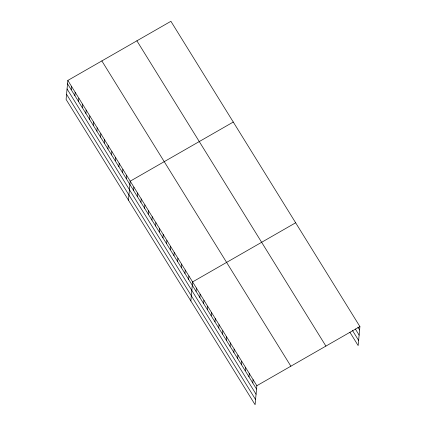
<?xml version="1.0" encoding="UTF-8"?>
<svg xmlns="http://www.w3.org/2000/svg" width="426" height="426" viewBox="0 0 426 426"><rect width="100%" height="100%" fill="white"/><g stroke="black" fill="none" stroke-linecap="round" stroke-linejoin="round"><path stroke-width="0.64" d="M67.846 80.434L66.089 99.423L255.094 404.7L256.857 385.711L67.846 80.434L170.906 21.3L359.911 326.577L358.154 345.566L349.906 332.248M71.206 89.721L71.515 86.361M74.875 95.648L75.184 92.288M78.544 101.574L78.853 98.209M82.213 107.501L82.522 104.136M85.882 113.428L86.19 110.062M89.551 119.349L89.859 115.989M93.219 125.276L93.528 121.916M96.888 131.203L97.197 127.843M100.557 137.129L100.871 133.769M104.226 143.056L104.54 139.691M107.895 148.983L108.209 145.617M111.564 154.91L111.878 151.544M115.233 160.831L115.547 157.471M118.902 166.758L119.216 163.398M122.571 172.684L122.885 169.324M126.24 178.611L126.554 175.246M128.46 200.167L130.223 181.172L233.278 122.044M133.578 190.465L133.892 187.099M137.247 196.391L137.561 193.026M140.915 202.313L141.23 198.953M144.584 208.239L144.899 204.879M148.253 214.166L148.567 210.806M151.922 220.093L152.236 216.727M155.591 226.02L155.905 222.654M159.26 231.946L159.574 228.581M162.929 237.873L163.243 234.508M166.598 243.794L166.912 240.434M170.267 249.721L170.581 246.361M173.936 255.648L174.25 252.288M177.605 261.575L177.919 258.209M181.274 267.501L181.588 264.136M184.943 273.428L185.257 270.063M188.611 279.355L188.926 275.989M190.832 300.905L192.595 281.916L295.649 222.782M196.061 291.384L196.375 288.019M199.842 297.492L200.156 294.126M203.623 303.594L203.937 300.234M207.403 309.702L207.712 306.337M211.184 315.804L211.493 312.444M214.965 321.912L215.274 318.547M218.746 328.015L219.055 324.655M222.521 334.122L222.835 330.757M226.302 340.23L226.616 336.865M230.083 346.333L230.397 342.973M233.863 352.44L234.178 349.075M237.644 358.543L237.958 355.183M241.425 364.651L241.739 361.285M245.206 370.753L245.514 367.393M248.986 376.861L249.295 373.501M252.767 382.969L253.076 379.603M256.857 385.711L359.911 326.577M357.883 327.163L359.603 329.937M355.343 328.989L359.123 335.097M352.446 330.416L358.628 340.411M136.895 40.816L325.906 346.088M101.857 60.918L290.867 366.195M67.537 83.794L256.548 389.071M67.058 88.954L256.069 394.231M66.562 94.268L255.573 399.545"/></g></svg>
